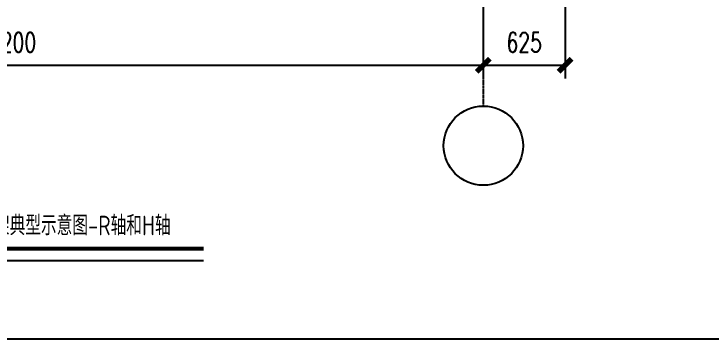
# Model space of a CAD drawing. Header units: millimetres. Extents: x -198529 to 244266, y -64 to 158464.
# Drawn here: x -146401 to -141062, y 90466 to 92955 of the extents above; entities that cross this region are included whole.
import ezdxf

# ---------------------------------------------------------------- set-up
doc = ezdxf.new("R2010")
doc.units = ezdxf.units.MM
doc.linetypes.add('ACAD_ISO10W100', pattern=[18.5, 12, -3, 0.5, -3])
doc.layers.add('0-DCC-STRUC-T', color=4, linetype='Continuous')
doc.layers.add('ANCHOR BOLTS', color=4, linetype='Continuous')
doc.styles.add('DIM_FONT', font='SIMPLEX', dxfattribs={"width": 0.7, "bigfont": 'GBCBIG'})
doc.styles.add('EDRI-COM', font='tssdeng.shx', dxfattribs={"width": 0.8, "bigfont": 'hztxt.shx'})
doc.dimstyles.new('DIM-1', dxfattribs={"dimtxt": 150, "dimasz": 100, "dimexe": 100, "dimexo": 100, "dimgap": 100, "dimtad": 1, "dimdec": 0, "dimzin": 12, "dimdsep": 46, "dimtxsty": 'DIM_FONT', "dimblk": 'ARCHTICK', "dimcen": 2.5, "dimclrd": 256, "dimclre": 256, "dimclrt": 256, "dimadec": 0, "dimazin": 3, "dimtfac": 1, "dimtdec": 0, "dimtix": 1, "dimtmove": 2, "dimatfit": 3, "dimfxl": 1, "dimlwd": -1, "dimlwe": -1, "dimarcsym": 0})

# ---------------------------------------------------------------- blocks, each defined once
blk = doc.blocks.new('_ArchTick')
at = {"color": 0, "linetype": 'ByBlock', "const_width": 0.4}
blk.add_lwpolyline([(-0.5, -0.5), (0.5, 0.5)], dxfattribs=at)
blk = doc.blocks.new('*D93')
at = {"layer": '0-DCC-STRUC-T', "transparency": 16777216}
for p, q in [((-150011.3, 94353), (-150011.3, 92462)), ((-142811.3, 94353), (-142811.3, 92462)), ((-150011.3, 92562), (-142811.3, 92562))]:
    blk.add_line(p, q, dxfattribs=at)
at = {"layer": 'Defpoints', "color": 0, "transparency": 16777216}
for p in [(-150011.3, 94453), (-142811.3, 94453), (-142811.3, 92562)]:
    blk.add_point(p, dxfattribs=at)
at = {"layer": '0-DCC-STRUC-T', "transparency": 16777216, "xscale": 100, "yscale": 100, "zscale": 100, "rotation": 180}
blk.add_blockref('_ArchTick', (-150011.3, 92562), dxfattribs=at)
at = {"layer": '0-DCC-STRUC-T', "transparency": 16777216, "xscale": 100, "yscale": 100, "zscale": 100}
blk.add_blockref('_ArchTick', (-142811.3, 92562), dxfattribs=at)
at = {"layer": '0-DCC-STRUC-T', "transparency": 16777216, "insert": (-146411.3, 92737), "char_height": 150, "attachment_point": 5, "style": 'DIM_FONT'}
blk.add_mtext('7200', dxfattribs=at)
blk = doc.blocks.new('*D94')
at = {"layer": '0-DCC-STRUC-T', "transparency": 16777216}
for p, q in [((-142811.3, 94353), (-142811.3, 92462)), ((-142186.3, 94353), (-142186.3, 92462)), ((-142811.3, 92562), (-142186.3, 92562))]:
    blk.add_line(p, q, dxfattribs=at)
at = {"layer": 'Defpoints', "color": 0, "transparency": 16777216}
for p in [(-142811.3, 94453), (-142186.3, 94453), (-142186.3, 92562)]:
    blk.add_point(p, dxfattribs=at)
at = {"layer": '0-DCC-STRUC-T', "transparency": 16777216, "xscale": 100, "yscale": 100, "zscale": 100, "rotation": 180}
blk.add_blockref('_ArchTick', (-142811.3, 92562), dxfattribs=at)
at = {"layer": '0-DCC-STRUC-T', "transparency": 16777216, "xscale": 100, "yscale": 100, "zscale": 100}
blk.add_blockref('_ArchTick', (-142186.3, 92562), dxfattribs=at)
at = {"layer": '0-DCC-STRUC-T', "transparency": 16777216, "insert": (-142498.8, 92737), "char_height": 150, "attachment_point": 5, "style": 'DIM_FONT'}
blk.add_mtext('625', dxfattribs=at)

msp = doc.modelspace()

# ---------------------------------------------------------------- linework, layer by layer
msp.add_line((-147684.3, 91068), (-144950, 91068))
msp.add_lwpolyline([(-154597.3, 102833), (-138162.8, 102833), (-138162.8, 90466), (-154597.3, 90466)], close=True)
at = {"const_width": 30}
msp.add_lwpolyline([(-147684.3, 91158), (-144950, 91158)], dxfattribs=at)
at = {"layer": '0-DCC-STRUC-T'}
msp.add_circle((-142811.3, 91946.5), 303.5, dxfattribs=at)
at = {"layer": 'ANCHOR BOLTS', "linetype": 'ACAD_ISO10W100', "ltscale": 0.5}
msp.add_line((-142811.3, 101917), (-142811.3, 92250), dxfattribs=at)

# ---------------------------------------------------------------- texts
at = {"style": 'EDRI-COM', "width": 0.8}
msp.add_text('DCC L型框架典型示意图-R轴和H轴', height=150, dxfattribs=at).set_placement((-147212.3, 91260.5))

# ---------------------------------------------------------------- dimensions: what is measured, and where the dimension line sits
at = {"layer": '0-DCC-STRUC-T'}
dim = msp.add_linear_dim(base=(-142811.3, 92562), p1=(-150011.3, 94453), p2=(-142811.3, 94453), text='7200', dimstyle='DIM-1', dxfattribs=at)
dim.commit()
dim.dimension.update_dxf_attribs({"geometry": '*D93', "text_midpoint": (-146411.3, 92737)})
dim = msp.add_linear_dim(base=(-142186.3, 92562), p1=(-142811.3, 94453), p2=(-142186.3, 94453), dimstyle='DIM-1', dxfattribs=at)
dim.commit()
dim.dimension.update_dxf_attribs({"geometry": '*D94', "text_midpoint": (-142498.8, 92737)})

doc.saveas('drawing.dxf')
